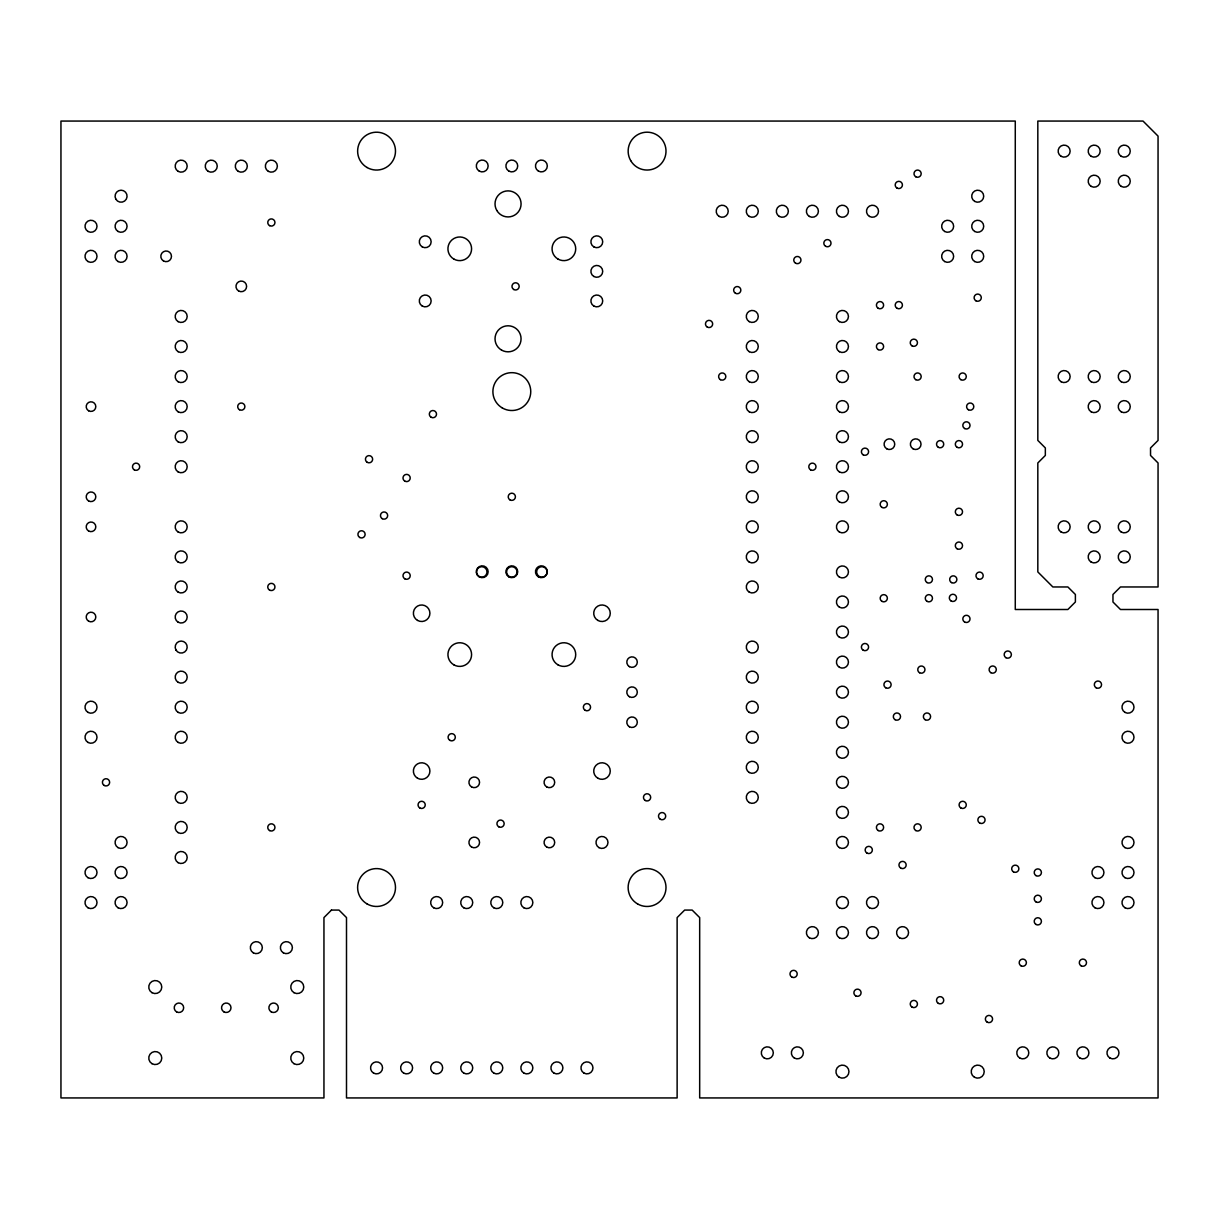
<?xml version="1.0" encoding="UTF-8"?>
<svg xmlns="http://www.w3.org/2000/svg" width="1219" height="1219" viewBox="0 0 1219 1219"><rect width="100%" height="100%" fill="white"/><g stroke="black" fill="none" stroke-linecap="round" stroke-linejoin="round"><path stroke-width="1.5" d="M331.461 910.075L323.949 917.587L323.949 1097.938L60.95 1097.938L60.95 121.062L1015.275 121.062L1015.275 609.5L1067.874 609.5L1075.387 601.988L1075.387 594.476L1067.874 586.964L1052.85 586.964L1037.826 571.924L1037.826 462.976L1045.338 455.449L1045.338 447.937L1037.826 440.425L1037.826 121.062L1143.026 121.062L1158.05 136.101L1158.05 440.425L1150.538 447.937L1150.538 455.449L1158.05 462.976L1158.05 586.964L1120.474 586.964L1112.962 594.476L1112.962 601.988L1120.474 609.5L1158.05 609.5L1158.05 1097.938L699.676 1097.938L699.676 917.587L692.163 910.075L684.651 910.075L677.124 917.587L677.124 1097.938L346.501 1097.938L346.501 917.587L338.989 910.075L331.461 910.075M637.598 903.934A18.94 18.94 0 0 0 666.001 887.539A18.94 18.94 0 0 0 637.598 871.128A18.94 18.94 0 0 0 637.598 903.934M367.087 903.934A18.94 18.94 0 0 0 395.489 887.539A18.94 18.94 0 0 0 367.087 871.128A18.94 18.94 0 0 0 367.087 903.934M367.087 167.521A18.94 18.94 0 0 0 395.489 151.126A18.94 18.94 0 0 0 367.087 134.73A18.94 18.94 0 0 0 367.087 167.521M630.68 160.588A18.94 18.94 0 0 0 663.471 160.588A18.94 18.94 0 0 0 647.076 132.185A18.94 18.94 0 0 0 630.68 160.588M502.35 407.984A18.94 18.94 0 0 0 530.753 391.589A18.94 18.94 0 0 0 502.35 375.193A18.94 18.94 0 0 0 502.35 407.984M791.801 977.074A3.611 3.611 0 0 0 797.211 973.935A3.611 3.611 0 0 0 791.801 970.812A3.611 3.611 0 0 0 791.801 977.074M269.551 590.087A3.611 3.611 0 0 0 274.961 586.964A3.611 3.611 0 0 0 269.551 583.825A3.611 3.611 0 0 0 269.551 590.087M269.551 225.622A3.611 3.611 0 0 0 274.961 222.498A3.611 3.611 0 0 0 269.551 219.374A3.611 3.611 0 0 0 269.551 225.622M1036.013 875.623A3.611 3.611 0 0 0 1041.422 872.499A3.611 3.611 0 0 0 1036.013 869.376A3.611 3.611 0 0 0 1036.013 875.623M900.75 868.111A3.611 3.611 0 0 0 906.174 864.987A3.611 3.611 0 0 0 900.75 861.863A3.611 3.611 0 0 0 900.75 868.111M825.613 246.299A3.611 3.611 0 0 0 831.023 243.175A3.611 3.611 0 0 0 825.613 240.052A3.611 3.611 0 0 0 825.613 246.299M863.189 650.199A3.611 3.611 0 0 0 868.598 647.076A3.611 3.611 0 0 0 863.189 643.952A3.611 3.611 0 0 0 863.189 650.199M938.325 447.312A3.611 3.611 0 0 0 943.735 444.188A3.611 3.611 0 0 0 938.325 441.065A3.611 3.611 0 0 0 938.325 447.312M863.189 454.824A3.611 3.611 0 0 0 868.598 451.7A3.611 3.611 0 0 0 863.189 448.577A3.611 3.611 0 0 0 863.189 454.824M964.625 622.025A3.611 3.611 0 0 0 970.034 618.902A3.611 3.611 0 0 0 964.625 615.763A3.611 3.611 0 0 0 964.625 622.025M1036.013 924.459A3.611 3.611 0 0 0 1041.422 921.335A3.611 3.611 0 0 0 1036.013 918.212A3.611 3.611 0 0 0 1036.013 924.459M498.739 826.787A3.611 3.611 0 0 0 504.163 823.648A3.611 3.611 0 0 0 498.739 820.524A3.611 3.611 0 0 0 498.739 826.787M1013.477 871.875A3.611 3.611 0 0 0 1018.886 868.751A3.611 3.611 0 0 0 1013.477 865.627A3.611 3.611 0 0 0 1013.477 871.875M645.262 800.487A3.611 3.611 0 0 0 650.687 797.363A3.611 3.611 0 0 0 645.262 794.239A3.611 3.611 0 0 0 645.262 800.487M404.799 481.124A3.611 3.611 0 0 0 410.224 477.985A3.611 3.611 0 0 0 404.799 474.861A3.611 3.611 0 0 0 404.799 481.124M404.799 578.812A3.611 3.611 0 0 0 410.224 575.673A3.611 3.611 0 0 0 404.799 572.549A3.611 3.611 0 0 0 404.799 578.812M1036.013 901.923A3.611 3.611 0 0 0 1041.422 898.799A3.611 3.611 0 0 0 1036.013 895.675A3.611 3.611 0 0 0 1036.013 901.923M510.014 499.912A3.611 3.611 0 0 0 515.424 496.788A3.611 3.611 0 0 0 510.014 493.665A3.611 3.611 0 0 0 510.014 499.912M660.302 819.275A3.611 3.611 0 0 0 665.711 816.151A3.611 3.611 0 0 0 660.302 813.027A3.611 3.611 0 0 0 660.302 819.275M367.239 462.336A3.611 3.611 0 0 0 372.648 459.213A3.611 3.611 0 0 0 367.239 456.089A3.611 3.611 0 0 0 367.239 462.336M239.488 409.736A3.611 3.611 0 0 0 244.897 406.613A3.611 3.611 0 0 0 239.488 403.489A3.611 3.611 0 0 0 239.488 409.736M938.325 1003.374A3.611 3.611 0 0 0 943.735 1000.25A3.611 3.611 0 0 0 938.325 997.127A3.611 3.611 0 0 0 938.325 1003.374M878.213 830.55A3.611 3.611 0 0 0 883.623 827.411A3.611 3.611 0 0 0 878.213 824.288A3.611 3.611 0 0 0 878.213 830.55M912.041 1007.123A3.611 3.611 0 0 0 917.45 1003.999A3.611 3.611 0 0 0 912.041 1000.875A3.611 3.611 0 0 0 912.041 1007.123M866.953 853.087A3.611 3.611 0 0 0 872.362 849.963A3.611 3.611 0 0 0 866.953 846.839A3.611 3.611 0 0 0 866.953 853.087M919.553 672.736A3.611 3.611 0 0 0 924.962 669.612A3.611 3.611 0 0 0 919.553 666.488A3.611 3.611 0 0 0 919.553 672.736M1096.125 687.775A3.611 3.611 0 0 0 1101.549 684.651A3.611 3.611 0 0 0 1096.125 681.512A3.611 3.611 0 0 0 1096.125 687.775M987.161 1022.147A3.611 3.611 0 0 0 992.586 1019.023A3.611 3.611 0 0 0 987.161 1015.899A3.611 3.611 0 0 0 987.161 1022.147M915.789 830.55A3.611 3.611 0 0 0 921.198 827.411A3.611 3.611 0 0 0 915.789 824.288A3.611 3.611 0 0 0 915.789 830.55M431.115 417.248A3.611 3.611 0 0 0 436.524 414.125A3.611 3.611 0 0 0 431.115 411.001A3.611 3.611 0 0 0 431.115 417.248M134.288 469.848A3.611 3.611 0 0 0 139.697 466.725A3.611 3.611 0 0 0 134.288 463.601A3.611 3.611 0 0 0 134.288 469.848M585.15 710.311A3.611 3.611 0 0 0 590.56 707.188A3.611 3.611 0 0 0 585.15 704.064A3.611 3.611 0 0 0 585.15 710.311M878.213 308.285A3.611 3.611 0 0 0 883.623 305.161A3.611 3.611 0 0 0 878.213 302.038A3.611 3.611 0 0 0 878.213 308.285M912.041 345.861A3.611 3.611 0 0 0 917.45 342.737A3.611 3.611 0 0 0 912.041 339.613A3.611 3.611 0 0 0 912.041 345.861M885.725 687.775A3.611 3.611 0 0 0 891.135 684.651A3.611 3.611 0 0 0 885.725 681.512A3.611 3.611 0 0 0 885.725 687.775M735.438 293.261A3.611 3.611 0 0 0 740.847 290.137A3.611 3.611 0 0 0 735.438 287.014A3.611 3.611 0 0 0 735.438 293.261M707.264 327.073A3.611 3.611 0 0 0 712.673 323.949A3.611 3.611 0 0 0 707.264 320.826A3.611 3.611 0 0 0 707.264 327.073M513.778 289.512A3.611 3.611 0 0 0 519.187 286.389A3.611 3.611 0 0 0 513.778 283.25A3.611 3.611 0 0 0 513.778 289.512M960.877 807.999A3.611 3.611 0 0 0 966.286 804.875A3.611 3.611 0 0 0 960.877 801.752A3.611 3.611 0 0 0 960.877 807.999M1020.989 965.798A3.611 3.611 0 0 0 1026.398 962.675A3.611 3.611 0 0 0 1020.989 959.551A3.611 3.611 0 0 0 1020.989 965.798M1081.101 965.798A3.611 3.611 0 0 0 1086.51 962.675A3.611 3.611 0 0 0 1081.101 959.551A3.611 3.611 0 0 0 1081.101 965.798M979.665 823.023A3.611 3.611 0 0 0 985.074 819.899A3.611 3.611 0 0 0 979.665 816.776A3.611 3.611 0 0 0 979.665 823.023M104.225 785.463A3.611 3.611 0 0 0 109.649 782.324A3.611 3.611 0 0 0 104.225 779.2A3.611 3.611 0 0 0 104.225 785.463M915.789 379.673A3.611 3.611 0 0 0 921.198 376.549A3.611 3.611 0 0 0 915.789 373.425A3.611 3.611 0 0 0 915.789 379.673M795.55 263.197A3.611 3.611 0 0 0 800.974 260.074A3.611 3.611 0 0 0 795.55 256.95A3.611 3.611 0 0 0 795.55 263.197M951.475 582.575A3.611 3.611 0 0 0 956.885 579.436A3.611 3.611 0 0 0 951.475 576.313A3.611 3.611 0 0 0 951.475 582.575M964.625 428.524A3.611 3.611 0 0 0 970.034 425.385A3.611 3.611 0 0 0 964.625 422.262A3.611 3.611 0 0 0 964.625 428.524M720.414 379.673A3.611 3.611 0 0 0 725.823 376.549A3.611 3.611 0 0 0 720.414 373.425A3.611 3.611 0 0 0 720.414 379.673M881.962 601.363A3.611 3.611 0 0 0 887.371 598.239A3.611 3.611 0 0 0 881.962 595.116A3.611 3.611 0 0 0 881.962 601.363M927.065 601.363A3.611 3.611 0 0 0 932.474 598.239A3.611 3.611 0 0 0 927.065 595.116A3.611 3.611 0 0 0 927.065 601.363M957.113 514.936A3.611 3.611 0 0 0 962.538 511.812A3.611 3.611 0 0 0 957.113 508.689A3.611 3.611 0 0 0 957.113 514.936M810.589 469.848A3.611 3.611 0 0 0 815.999 466.725A3.611 3.611 0 0 0 810.589 463.601A3.611 3.611 0 0 0 810.589 469.848M977.775 578.812A3.611 3.611 0 0 0 983.2 575.673A3.611 3.611 0 0 0 977.775 572.549A3.611 3.611 0 0 0 977.775 578.812M957.113 548.763A3.611 3.611 0 0 0 962.538 545.64A3.611 3.611 0 0 0 957.113 542.501A3.611 3.611 0 0 0 957.113 548.763M897.001 308.285A3.611 3.611 0 0 0 902.426 305.161A3.611 3.611 0 0 0 897.001 302.038A3.611 3.611 0 0 0 897.001 308.285M960.877 379.673A3.611 3.611 0 0 0 966.286 376.549A3.611 3.611 0 0 0 960.877 373.425A3.611 3.611 0 0 0 960.877 379.673M897.001 188.061A3.611 3.611 0 0 0 902.426 184.938A3.611 3.611 0 0 0 897.001 181.799A3.611 3.611 0 0 0 897.001 188.061M968.389 409.736A3.611 3.611 0 0 0 973.798 406.613A3.611 3.611 0 0 0 968.389 403.489A3.611 3.611 0 0 0 968.389 409.736M975.901 300.788A3.611 3.611 0 0 0 981.31 297.665A3.611 3.611 0 0 0 975.901 294.541A3.611 3.611 0 0 0 975.901 300.788M915.789 176.785A3.611 3.611 0 0 0 921.198 173.662A3.611 3.611 0 0 0 915.789 170.538A3.611 3.611 0 0 0 915.789 176.785M419.839 807.999A3.611 3.611 0 0 0 425.248 804.875A3.611 3.611 0 0 0 419.839 801.752A3.611 3.611 0 0 0 419.839 807.999M925.175 719.713A3.611 3.611 0 0 0 930.6 716.589A3.611 3.611 0 0 0 925.175 713.45A3.611 3.611 0 0 0 925.175 719.713M359.727 537.488A3.611 3.611 0 0 0 365.136 534.349A3.611 3.611 0 0 0 359.727 531.225A3.611 3.611 0 0 0 359.727 537.488M449.887 740.375A3.611 3.611 0 0 0 455.312 737.251A3.611 3.611 0 0 0 449.887 734.112A3.611 3.611 0 0 0 449.887 740.375M895.127 719.713A3.611 3.611 0 0 0 900.536 716.589A3.611 3.611 0 0 0 895.127 713.45A3.611 3.611 0 0 0 895.127 719.713M382.263 518.684A3.611 3.611 0 0 0 387.672 515.561A3.611 3.611 0 0 0 382.263 512.437A3.611 3.611 0 0 0 382.263 518.684M878.213 349.624A3.611 3.611 0 0 0 883.623 346.501A3.611 3.611 0 0 0 878.213 343.377A3.611 3.611 0 0 0 878.213 349.624M881.962 507.424A3.611 3.611 0 0 0 887.371 504.3A3.611 3.611 0 0 0 881.962 501.177A3.611 3.611 0 0 0 881.962 507.424M927.065 582.575A3.611 3.611 0 0 0 932.474 579.436A3.611 3.611 0 0 0 927.065 576.313A3.611 3.611 0 0 0 927.065 582.575M957.113 447.312A3.611 3.611 0 0 0 962.538 444.188A3.611 3.611 0 0 0 957.113 441.065A3.611 3.611 0 0 0 957.113 447.312M1005.965 657.711A3.611 3.611 0 0 0 1011.374 654.588A3.611 3.611 0 0 0 1005.965 651.464A3.611 3.611 0 0 0 1005.965 657.711M951.125 600.997A3.611 3.611 0 0 0 956.534 597.874A3.611 3.611 0 0 0 951.125 594.735A3.611 3.611 0 0 0 951.125 600.997M990.895 672.705A3.611 3.611 0 0 0 996.304 669.581A3.611 3.611 0 0 0 990.895 666.458A3.611 3.611 0 0 0 990.895 672.705M269.551 830.55A3.611 3.611 0 0 0 274.961 827.411A3.611 3.611 0 0 0 269.551 824.288A3.611 3.611 0 0 0 269.551 830.55M855.677 995.862A3.611 3.611 0 0 0 861.086 992.738A3.611 3.611 0 0 0 855.677 989.615A3.611 3.611 0 0 0 855.677 995.862M238.634 290.991A5.318 5.318 0 0 0 246.619 286.389A5.318 5.318 0 0 0 238.634 281.772A5.318 5.318 0 0 0 238.634 290.991M163.483 260.942A5.318 5.318 0 0 0 171.483 256.325A5.318 5.318 0 0 0 163.483 251.708A5.318 5.318 0 0 0 163.483 260.942M1049.849 1058.062A6.019 6.019 0 0 0 1058.854 1052.85A6.019 6.019 0 0 0 1049.849 1047.639A6.019 6.019 0 0 0 1049.849 1058.062M1019.785 1058.062A6.019 6.019 0 0 0 1028.806 1052.85A6.019 6.019 0 0 0 1019.785 1047.639A6.019 6.019 0 0 0 1019.785 1058.062M1109.96 1058.062A6.019 6.019 0 0 0 1118.981 1052.85A6.019 6.019 0 0 0 1109.96 1047.639A6.019 6.019 0 0 0 1109.96 1058.062M1079.897 1058.062A6.019 6.019 0 0 0 1088.917 1052.85A6.019 6.019 0 0 0 1079.897 1047.639A6.019 6.019 0 0 0 1079.897 1058.062M238.284 171.361A6.019 6.019 0 0 0 247.305 166.15A6.019 6.019 0 0 0 238.284 160.938A6.019 6.019 0 0 0 238.284 171.361M268.348 171.361A6.019 6.019 0 0 0 277.368 166.15A6.019 6.019 0 0 0 268.348 160.938A6.019 6.019 0 0 0 268.348 171.361M178.172 171.361A6.019 6.019 0 0 0 187.193 166.15A6.019 6.019 0 0 0 178.172 160.938A6.019 6.019 0 0 0 178.172 171.361M208.236 171.361A6.019 6.019 0 0 0 217.256 166.15A6.019 6.019 0 0 0 208.236 160.938A6.019 6.019 0 0 0 208.236 171.361M794.361 1058.062A6.019 6.019 0 0 0 803.367 1052.85A6.019 6.019 0 0 0 794.361 1047.639A6.019 6.019 0 0 0 794.361 1058.062M764.298 1058.062A6.019 6.019 0 0 0 773.318 1052.85A6.019 6.019 0 0 0 764.298 1047.639A6.019 6.019 0 0 0 764.298 1058.062M546.721 847.053A5.318 5.318 0 0 0 554.706 842.451A5.318 5.318 0 0 0 546.721 837.834A5.318 5.318 0 0 0 546.721 847.053M471.585 847.053A5.318 5.318 0 0 0 479.57 842.451A5.318 5.318 0 0 0 471.585 837.834A5.318 5.318 0 0 0 471.585 847.053M546.721 786.941A5.318 5.318 0 0 0 554.706 782.324A5.318 5.318 0 0 0 546.721 777.722A5.318 5.318 0 0 0 546.721 786.941M471.585 786.941A5.318 5.318 0 0 0 479.57 782.324A5.318 5.318 0 0 0 471.585 777.722A5.318 5.318 0 0 0 471.585 786.941M597.843 778.21A8.274 8.274 0 0 0 610.262 771.048A8.274 8.274 0 0 0 597.843 763.886A8.274 8.274 0 0 0 597.843 778.21M597.843 620.41A8.274 8.274 0 0 0 610.262 613.248A8.274 8.274 0 0 0 597.843 606.087A8.274 8.274 0 0 0 597.843 620.41M417.507 620.41A8.274 8.274 0 0 0 429.911 613.248A8.274 8.274 0 0 0 417.507 606.087A8.274 8.274 0 0 0 417.507 620.41M417.507 778.21A8.274 8.274 0 0 0 429.911 771.048A8.274 8.274 0 0 0 417.507 763.886A8.274 8.274 0 0 0 417.507 778.21M629.415 726.783A5.272 5.272 0 0 0 637.308 722.212A5.272 5.272 0 0 0 629.415 717.656A5.272 5.272 0 0 0 629.415 726.783M629.415 696.719A5.272 5.272 0 0 0 637.308 692.163A5.272 5.272 0 0 0 629.415 687.592A5.272 5.272 0 0 0 629.415 696.719M629.415 666.656A5.272 5.272 0 0 0 637.308 662.1A5.272 5.272 0 0 0 629.415 657.544A5.272 5.272 0 0 0 629.415 666.656M839.434 907.774A6.019 6.019 0 0 0 848.454 902.563A6.019 6.019 0 0 0 839.434 897.352A6.019 6.019 0 0 0 839.434 907.774M869.497 907.774A6.019 6.019 0 0 0 878.518 902.563A6.019 6.019 0 0 0 869.497 897.352A6.019 6.019 0 0 0 869.497 907.774M944.649 231.473A6.019 6.019 0 0 0 953.654 226.262A6.019 6.019 0 0 0 944.649 221.066A6.019 6.019 0 0 0 944.649 231.473M944.649 261.536A6.019 6.019 0 0 0 953.654 256.325A6.019 6.019 0 0 0 944.649 251.114A6.019 6.019 0 0 0 944.649 261.536M974.697 261.536A6.019 6.019 0 0 0 983.718 256.325A6.019 6.019 0 0 0 974.697 251.114A6.019 6.019 0 0 0 974.697 261.536M974.697 231.473A6.019 6.019 0 0 0 983.718 226.262A6.019 6.019 0 0 0 974.697 221.066A6.019 6.019 0 0 0 974.697 231.473M974.697 201.409A6.019 6.019 0 0 0 983.718 196.213A6.019 6.019 0 0 0 974.697 191.002A6.019 6.019 0 0 0 974.697 201.409M87.997 231.473A6.019 6.019 0 0 0 97.017 226.262A6.019 6.019 0 0 0 87.997 221.066A6.019 6.019 0 0 0 87.997 231.473M87.997 261.536A6.019 6.019 0 0 0 97.017 256.325A6.019 6.019 0 0 0 87.997 251.114A6.019 6.019 0 0 0 87.997 261.536M118.06 261.536A6.019 6.019 0 0 0 127.081 256.325A6.019 6.019 0 0 0 118.06 251.114A6.019 6.019 0 0 0 118.06 261.536M118.06 231.473A6.019 6.019 0 0 0 127.081 226.262A6.019 6.019 0 0 0 118.06 221.066A6.019 6.019 0 0 0 118.06 231.473M115.866 199.215A6.019 6.019 0 0 0 126.273 199.215A6.019 6.019 0 0 0 121.062 190.194A6.019 6.019 0 0 0 115.866 199.215M749.274 321.648A6.019 6.019 0 0 0 758.279 316.437A6.019 6.019 0 0 0 749.274 311.226A6.019 6.019 0 0 0 749.274 321.648M749.274 351.697A6.019 6.019 0 0 0 758.279 346.501A6.019 6.019 0 0 0 749.274 341.29A6.019 6.019 0 0 0 749.274 351.697M1094.936 877.71A6.019 6.019 0 0 0 1103.942 872.499A6.019 6.019 0 0 0 1094.936 867.303A6.019 6.019 0 0 0 1094.936 877.71M1094.936 907.774A6.019 6.019 0 0 0 1103.942 902.563A6.019 6.019 0 0 0 1094.936 897.352A6.019 6.019 0 0 0 1094.936 907.774M1124.985 907.774A6.019 6.019 0 0 0 1134.005 902.563A6.019 6.019 0 0 0 1124.985 897.352A6.019 6.019 0 0 0 1124.985 907.774M1124.985 877.71A6.019 6.019 0 0 0 1134.005 872.499A6.019 6.019 0 0 0 1124.985 867.303A6.019 6.019 0 0 0 1124.985 877.71M1124.985 847.647A6.019 6.019 0 0 0 1134.005 842.451A6.019 6.019 0 0 0 1124.985 837.24A6.019 6.019 0 0 0 1124.985 847.647M87.997 877.71A6.019 6.019 0 0 0 97.017 872.499A6.019 6.019 0 0 0 87.997 867.303A6.019 6.019 0 0 0 87.997 877.71M87.997 907.774A6.019 6.019 0 0 0 97.017 902.563A6.019 6.019 0 0 0 87.997 897.352A6.019 6.019 0 0 0 87.997 907.774M118.06 907.774A6.019 6.019 0 0 0 127.081 902.563A6.019 6.019 0 0 0 118.06 897.352A6.019 6.019 0 0 0 118.06 907.774M118.06 877.71A6.019 6.019 0 0 0 127.081 872.499A6.019 6.019 0 0 0 118.06 867.303A6.019 6.019 0 0 0 118.06 877.71M118.06 847.647A6.019 6.019 0 0 0 127.081 842.451A6.019 6.019 0 0 0 118.06 837.24A6.019 6.019 0 0 0 118.06 847.647M598.986 847.647A6.019 6.019 0 0 0 607.991 842.451A6.019 6.019 0 0 0 598.986 837.24A6.019 6.019 0 0 0 598.986 847.647M1091.173 562.111A6.019 6.019 0 0 0 1100.178 556.9A6.019 6.019 0 0 0 1091.173 551.689A6.019 6.019 0 0 0 1091.173 562.111M1121.236 562.111A6.019 6.019 0 0 0 1130.257 556.9A6.019 6.019 0 0 0 1121.236 551.689A6.019 6.019 0 0 0 1121.236 562.111M1121.236 532.048A6.019 6.019 0 0 0 1130.257 526.837A6.019 6.019 0 0 0 1121.236 521.641A6.019 6.019 0 0 0 1121.236 532.048M1091.173 532.048A6.019 6.019 0 0 0 1100.178 526.837A6.019 6.019 0 0 0 1091.173 521.641A6.019 6.019 0 0 0 1091.173 532.048M1061.124 532.048A6.019 6.019 0 0 0 1070.145 526.837A6.019 6.019 0 0 0 1061.124 521.641A6.019 6.019 0 0 0 1061.124 532.048M1091.173 411.824A6.019 6.019 0 0 0 1100.178 406.613A6.019 6.019 0 0 0 1091.173 401.401A6.019 6.019 0 0 0 1091.173 411.824M1121.236 411.824A6.019 6.019 0 0 0 1130.257 406.613A6.019 6.019 0 0 0 1121.236 401.401A6.019 6.019 0 0 0 1121.236 411.824M1121.236 381.76A6.019 6.019 0 0 0 1130.257 376.549A6.019 6.019 0 0 0 1121.236 371.353A6.019 6.019 0 0 0 1121.236 381.76M1091.173 381.76A6.019 6.019 0 0 0 1100.178 376.549A6.019 6.019 0 0 0 1091.173 371.353A6.019 6.019 0 0 0 1091.173 381.76M1061.124 381.76A6.019 6.019 0 0 0 1070.145 376.549A6.019 6.019 0 0 0 1061.124 371.353A6.019 6.019 0 0 0 1061.124 381.76M1091.173 186.385A6.019 6.019 0 0 0 1100.178 181.174A6.019 6.019 0 0 0 1091.173 175.978A6.019 6.019 0 0 0 1091.173 186.385M1121.236 186.385A6.019 6.019 0 0 0 1130.257 181.174A6.019 6.019 0 0 0 1121.236 175.978A6.019 6.019 0 0 0 1121.236 186.385M1121.236 156.322A6.019 6.019 0 0 0 1130.257 151.126A6.019 6.019 0 0 0 1121.236 145.914A6.019 6.019 0 0 0 1121.236 156.322M1091.173 156.322A6.019 6.019 0 0 0 1100.178 151.126A6.019 6.019 0 0 0 1091.173 145.914A6.019 6.019 0 0 0 1091.173 156.322M1061.124 156.322A6.019 6.019 0 0 0 1070.145 151.126A6.019 6.019 0 0 0 1061.124 145.914A6.019 6.019 0 0 0 1061.124 156.322M583.947 1073.086A6.019 6.019 0 0 0 592.967 1067.874A6.019 6.019 0 0 0 583.947 1062.678A6.019 6.019 0 0 0 583.947 1073.086M553.898 1073.086A6.019 6.019 0 0 0 562.904 1067.874A6.019 6.019 0 0 0 553.898 1062.678A6.019 6.019 0 0 0 553.898 1073.086M523.835 1073.086A6.019 6.019 0 0 0 532.855 1067.874A6.019 6.019 0 0 0 523.835 1062.678A6.019 6.019 0 0 0 523.835 1073.086M493.771 1073.086A6.019 6.019 0 0 0 502.792 1067.874A6.019 6.019 0 0 0 493.771 1062.678A6.019 6.019 0 0 0 493.771 1073.086M463.723 1073.086A6.019 6.019 0 0 0 472.743 1067.874A6.019 6.019 0 0 0 463.723 1062.678A6.019 6.019 0 0 0 463.723 1073.086M433.659 1073.086A6.019 6.019 0 0 0 442.68 1067.874A6.019 6.019 0 0 0 433.659 1062.678A6.019 6.019 0 0 0 433.659 1073.086M403.611 1073.086A6.019 6.019 0 0 0 412.616 1067.874A6.019 6.019 0 0 0 403.611 1062.678A6.019 6.019 0 0 0 403.611 1073.086M373.547 1073.086A6.019 6.019 0 0 0 382.568 1067.874A6.019 6.019 0 0 0 373.547 1062.678A6.019 6.019 0 0 0 373.547 1073.086M749.274 802.559A6.019 6.019 0 0 0 758.279 797.363A6.019 6.019 0 0 0 749.274 792.152A6.019 6.019 0 0 0 749.274 802.559M749.274 772.511A6.019 6.019 0 0 0 758.279 767.3A6.019 6.019 0 0 0 749.274 762.088A6.019 6.019 0 0 0 749.274 772.511M749.274 742.447A6.019 6.019 0 0 0 758.279 737.251A6.019 6.019 0 0 0 749.274 732.04A6.019 6.019 0 0 0 749.274 742.447M749.274 712.399A6.019 6.019 0 0 0 758.279 707.188A6.019 6.019 0 0 0 749.274 701.976A6.019 6.019 0 0 0 749.274 712.399M749.274 682.335A6.019 6.019 0 0 0 758.279 677.124A6.019 6.019 0 0 0 749.274 671.928A6.019 6.019 0 0 0 749.274 682.335M749.274 652.272A6.019 6.019 0 0 0 758.279 647.076A6.019 6.019 0 0 0 749.274 641.864A6.019 6.019 0 0 0 749.274 652.272M749.274 592.16A6.019 6.019 0 0 0 758.279 586.964A6.019 6.019 0 0 0 749.274 581.753A6.019 6.019 0 0 0 749.274 592.16M749.274 562.111A6.019 6.019 0 0 0 758.279 556.9A6.019 6.019 0 0 0 749.274 551.689A6.019 6.019 0 0 0 749.274 562.111M749.274 532.048A6.019 6.019 0 0 0 758.279 526.837A6.019 6.019 0 0 0 749.274 521.641A6.019 6.019 0 0 0 749.274 532.048M749.274 501.984A6.019 6.019 0 0 0 758.279 496.788A6.019 6.019 0 0 0 749.274 491.577A6.019 6.019 0 0 0 749.274 501.984M749.274 471.936A6.019 6.019 0 0 0 758.279 466.725A6.019 6.019 0 0 0 749.274 461.513A6.019 6.019 0 0 0 749.274 471.936M749.274 441.872A6.019 6.019 0 0 0 758.279 436.676A6.019 6.019 0 0 0 749.274 431.465A6.019 6.019 0 0 0 749.274 441.872M749.274 411.824A6.019 6.019 0 0 0 758.279 406.613A6.019 6.019 0 0 0 749.274 401.401A6.019 6.019 0 0 0 749.274 411.824M749.274 381.76A6.019 6.019 0 0 0 758.279 376.549A6.019 6.019 0 0 0 749.274 371.353A6.019 6.019 0 0 0 749.274 381.76M1124.985 742.447A6.019 6.019 0 0 0 1134.005 737.251A6.019 6.019 0 0 0 1124.985 732.04A6.019 6.019 0 0 0 1124.985 742.447M1124.985 712.399A6.019 6.019 0 0 0 1134.005 707.188A6.019 6.019 0 0 0 1124.985 701.976A6.019 6.019 0 0 0 1124.985 712.399M87.997 742.447A6.019 6.019 0 0 0 97.017 737.251A6.019 6.019 0 0 0 87.997 732.04A6.019 6.019 0 0 0 87.997 742.447M87.997 712.399A6.019 6.019 0 0 0 97.017 707.188A6.019 6.019 0 0 0 87.997 701.976A6.019 6.019 0 0 0 87.997 712.399M523.835 907.774A6.019 6.019 0 0 0 532.855 902.563A6.019 6.019 0 0 0 523.835 897.352A6.019 6.019 0 0 0 523.835 907.774M493.771 907.774A6.019 6.019 0 0 0 502.792 902.563A6.019 6.019 0 0 0 493.771 897.352A6.019 6.019 0 0 0 493.771 907.774M463.723 907.774A6.019 6.019 0 0 0 472.743 902.563A6.019 6.019 0 0 0 463.723 897.352A6.019 6.019 0 0 0 463.723 907.774M433.659 907.774A6.019 6.019 0 0 0 442.68 902.563A6.019 6.019 0 0 0 433.659 897.352A6.019 6.019 0 0 0 433.659 907.774M719.21 216.449A6.019 6.019 0 0 0 728.231 211.237A6.019 6.019 0 0 0 719.21 206.026A6.019 6.019 0 0 0 719.21 216.449M749.274 216.449A6.019 6.019 0 0 0 758.279 211.237A6.019 6.019 0 0 0 749.274 206.026A6.019 6.019 0 0 0 749.274 216.449M779.322 216.449A6.019 6.019 0 0 0 788.343 211.237A6.019 6.019 0 0 0 779.322 206.026A6.019 6.019 0 0 0 779.322 216.449M809.386 216.449A6.019 6.019 0 0 0 818.406 211.237A6.019 6.019 0 0 0 809.386 206.026A6.019 6.019 0 0 0 809.386 216.449M839.434 216.449A6.019 6.019 0 0 0 848.454 211.237A6.019 6.019 0 0 0 839.434 206.026A6.019 6.019 0 0 0 839.434 216.449M869.497 216.449A6.019 6.019 0 0 0 878.518 211.237A6.019 6.019 0 0 0 869.497 206.026A6.019 6.019 0 0 0 869.497 216.449M283.372 952.847A6.019 6.019 0 0 0 292.392 947.651A6.019 6.019 0 0 0 283.372 942.439A6.019 6.019 0 0 0 283.372 952.847M253.323 952.847A6.019 6.019 0 0 0 262.329 947.651A6.019 6.019 0 0 0 253.323 942.439A6.019 6.019 0 0 0 253.323 952.847M809.386 937.822A6.019 6.019 0 0 0 818.406 932.611A6.019 6.019 0 0 0 809.386 927.415A6.019 6.019 0 0 0 809.386 937.822M839.434 937.822A6.019 6.019 0 0 0 848.454 932.611A6.019 6.019 0 0 0 839.434 927.415A6.019 6.019 0 0 0 839.434 937.822M869.497 937.822A6.019 6.019 0 0 0 878.518 932.611A6.019 6.019 0 0 0 869.497 927.415A6.019 6.019 0 0 0 869.497 937.822M899.561 937.822A6.019 6.019 0 0 0 908.566 932.611A6.019 6.019 0 0 0 899.561 927.415A6.019 6.019 0 0 0 899.561 937.822M886.746 448.79A5.318 5.318 0 0 0 894.746 444.188A5.318 5.318 0 0 0 886.746 439.571A5.318 5.318 0 0 0 886.746 448.79M913.046 448.79A5.318 5.318 0 0 0 921.031 444.188A5.318 5.318 0 0 0 913.046 439.571A5.318 5.318 0 0 0 913.046 448.79M538.432 576.877A5.912 5.912 0 0 0 547.316 571.757A5.912 5.912 0 0 0 538.432 566.622A5.912 5.912 0 0 0 538.432 576.877M508.856 576.877A5.912 5.912 0 0 0 517.725 571.757A5.912 5.912 0 0 0 508.856 566.622A5.912 5.912 0 0 0 508.856 576.877M479.265 576.877A5.912 5.912 0 0 0 488.149 571.757A5.912 5.912 0 0 0 479.265 566.622A5.912 5.912 0 0 0 479.265 576.877M557.967 664.827A11.84 11.84 0 0 0 575.718 654.588A11.84 11.84 0 0 0 557.967 644.333A11.84 11.84 0 0 0 557.967 664.827M453.834 664.827A11.84 11.84 0 0 0 471.585 654.588A11.84 11.84 0 0 0 453.834 644.333A11.84 11.84 0 0 0 453.834 664.827M538.432 171.102A5.912 5.912 0 0 0 547.316 165.967A5.912 5.912 0 0 0 538.432 160.847A5.912 5.912 0 0 0 538.432 171.102M508.856 171.102A5.912 5.912 0 0 0 517.725 165.967A5.912 5.912 0 0 0 508.856 160.847A5.912 5.912 0 0 0 508.856 171.102M479.265 171.102A5.912 5.912 0 0 0 488.149 165.967A5.912 5.912 0 0 0 479.265 160.847A5.912 5.912 0 0 0 479.265 171.102M557.967 259.053A11.84 11.84 0 0 0 575.718 248.813A11.84 11.84 0 0 0 557.967 238.558A11.84 11.84 0 0 0 557.967 259.053M453.834 259.053A11.84 11.84 0 0 0 471.585 248.813A11.84 11.84 0 0 0 453.834 238.558A11.84 11.84 0 0 0 453.834 259.053M88.606 500.948A4.8 4.8 0 0 0 95.813 496.788A4.8 4.8 0 0 0 88.606 492.628A4.8 4.8 0 0 0 88.606 500.948M88.606 410.773A4.8 4.8 0 0 0 95.813 406.613A4.8 4.8 0 0 0 88.606 402.453A4.8 4.8 0 0 0 88.606 410.773M88.606 621.172A4.8 4.8 0 0 0 95.813 617.012A4.8 4.8 0 0 0 88.606 612.852A4.8 4.8 0 0 0 88.606 621.172M88.606 530.996A4.8 4.8 0 0 0 95.813 526.837A4.8 4.8 0 0 0 88.606 522.677A4.8 4.8 0 0 0 88.606 530.996M593.851 306.06A5.912 5.912 0 0 0 602.719 300.941A5.912 5.912 0 0 0 593.851 295.806A5.912 5.912 0 0 0 593.851 306.06M593.851 246.893A5.912 5.912 0 0 0 602.719 241.773A5.912 5.912 0 0 0 593.851 236.638A5.912 5.912 0 0 0 593.851 246.893M593.851 276.484A5.912 5.912 0 0 0 602.719 271.349A5.912 5.912 0 0 0 593.851 266.23A5.912 5.912 0 0 0 593.851 276.484M422.262 306.06A5.912 5.912 0 0 0 431.145 300.941A5.912 5.912 0 0 0 422.262 295.806A5.912 5.912 0 0 0 422.262 306.06M422.262 246.893A5.912 5.912 0 0 0 431.145 241.773A5.912 5.912 0 0 0 422.262 236.638A5.912 5.912 0 0 0 422.262 246.893M501.542 350.082A13.013 13.013 0 0 0 521.062 338.806A13.013 13.013 0 0 0 501.542 327.53A13.013 13.013 0 0 0 501.542 350.082M496.773 210.415A13.013 13.013 0 0 0 519.324 210.415A13.013 13.013 0 0 0 508.049 190.88A13.013 13.013 0 0 0 496.773 210.415M176.572 1011.861A4.739 4.739 0 0 0 183.673 1007.763A4.739 4.739 0 0 0 176.572 1003.664A4.739 4.739 0 0 0 176.572 1011.861M223.9 1011.861A4.739 4.739 0 0 0 231 1007.763A4.739 4.739 0 0 0 223.9 1003.664A4.739 4.739 0 0 0 223.9 1011.861M271.227 1011.861A4.739 4.739 0 0 0 278.328 1007.763A4.739 4.739 0 0 0 271.227 1003.664A4.739 4.739 0 0 0 271.227 1011.861M294.008 992.693A6.506 6.506 0 0 0 303.775 987.055A6.506 6.506 0 0 0 294.008 981.417A6.506 6.506 0 0 0 294.008 992.693M152.009 992.693A6.506 6.506 0 0 0 161.777 987.055A6.506 6.506 0 0 0 152.009 981.417A6.506 6.506 0 0 0 152.009 992.693M152.009 1063.699A6.506 6.506 0 0 0 161.777 1058.062A6.506 6.506 0 0 0 152.009 1052.424A6.506 6.506 0 0 0 152.009 1063.699M294.008 1063.699A6.506 6.506 0 0 0 303.775 1058.062A6.506 6.506 0 0 0 294.008 1052.424A6.506 6.506 0 0 0 294.008 1063.699M175.978 650.077A6.019 6.019 0 0 0 186.385 650.077A6.019 6.019 0 0 0 181.174 641.057A6.019 6.019 0 0 0 175.978 650.077M178.172 622.223A6.019 6.019 0 0 0 187.193 617.012A6.019 6.019 0 0 0 178.172 611.801A6.019 6.019 0 0 0 178.172 622.223M178.172 802.559A6.019 6.019 0 0 0 187.193 797.363A6.019 6.019 0 0 0 178.172 792.152A6.019 6.019 0 0 0 178.172 802.559M178.172 471.936A6.019 6.019 0 0 0 187.193 466.725A6.019 6.019 0 0 0 178.172 461.513A6.019 6.019 0 0 0 178.172 471.936M178.172 441.872A6.019 6.019 0 0 0 187.193 436.676A6.019 6.019 0 0 0 178.172 431.465A6.019 6.019 0 0 0 178.172 441.872M178.172 411.824A6.019 6.019 0 0 0 187.193 406.613A6.019 6.019 0 0 0 178.172 401.401A6.019 6.019 0 0 0 178.172 411.824M178.172 381.76A6.019 6.019 0 0 0 187.193 376.549A6.019 6.019 0 0 0 178.172 371.353A6.019 6.019 0 0 0 178.172 381.76M178.172 351.697A6.019 6.019 0 0 0 187.193 346.501A6.019 6.019 0 0 0 178.172 341.29A6.019 6.019 0 0 0 178.172 351.697M178.172 321.648A6.019 6.019 0 0 0 187.193 316.437A6.019 6.019 0 0 0 178.172 311.226A6.019 6.019 0 0 0 178.172 321.648M839.434 787.535A6.019 6.019 0 0 0 848.454 782.324A6.019 6.019 0 0 0 839.434 777.128A6.019 6.019 0 0 0 839.434 787.535M178.172 862.686A6.019 6.019 0 0 0 187.193 857.475A6.019 6.019 0 0 0 178.172 852.264A6.019 6.019 0 0 0 178.172 862.686M839.434 381.76A6.019 6.019 0 0 0 848.454 376.549A6.019 6.019 0 0 0 839.434 371.353A6.019 6.019 0 0 0 839.434 381.76M839.434 411.824A6.019 6.019 0 0 0 848.454 406.613A6.019 6.019 0 0 0 839.434 401.401A6.019 6.019 0 0 0 839.434 411.824M839.434 441.872A6.019 6.019 0 0 0 848.454 436.676A6.019 6.019 0 0 0 839.434 431.465A6.019 6.019 0 0 0 839.434 441.872M839.434 471.936A6.019 6.019 0 0 0 848.454 466.725A6.019 6.019 0 0 0 839.434 461.513A6.019 6.019 0 0 0 839.434 471.936M839.434 501.984A6.019 6.019 0 0 0 848.454 496.788A6.019 6.019 0 0 0 839.434 491.577A6.019 6.019 0 0 0 839.434 501.984M839.434 532.048A6.019 6.019 0 0 0 848.454 526.837A6.019 6.019 0 0 0 839.434 521.641A6.019 6.019 0 0 0 839.434 532.048M839.434 577.136A6.019 6.019 0 0 0 848.454 571.924A6.019 6.019 0 0 0 839.434 566.728A6.019 6.019 0 0 0 839.434 577.136M839.434 607.199A6.019 6.019 0 0 0 848.454 601.988A6.019 6.019 0 0 0 839.434 596.777A6.019 6.019 0 0 0 839.434 607.199M839.434 637.247A6.019 6.019 0 0 0 848.454 632.036A6.019 6.019 0 0 0 839.434 626.84A6.019 6.019 0 0 0 839.434 637.247M839.434 667.311A6.019 6.019 0 0 0 848.454 662.1A6.019 6.019 0 0 0 839.434 656.889A6.019 6.019 0 0 0 839.434 667.311M839.434 697.359A6.019 6.019 0 0 0 848.454 692.163A6.019 6.019 0 0 0 839.434 686.952A6.019 6.019 0 0 0 839.434 697.359M839.434 727.423A6.019 6.019 0 0 0 848.454 722.212A6.019 6.019 0 0 0 839.434 717.016A6.019 6.019 0 0 0 839.434 727.423M178.172 592.16A6.019 6.019 0 0 0 187.193 586.964A6.019 6.019 0 0 0 178.172 581.753A6.019 6.019 0 0 0 178.172 592.16M178.172 562.111A6.019 6.019 0 0 0 187.193 556.9A6.019 6.019 0 0 0 178.172 551.689A6.019 6.019 0 0 0 178.172 562.111M839.434 757.487A6.019 6.019 0 0 0 848.454 752.275A6.019 6.019 0 0 0 839.434 747.064A6.019 6.019 0 0 0 839.434 757.487M178.172 712.399A6.019 6.019 0 0 0 187.193 707.188A6.019 6.019 0 0 0 178.172 701.976A6.019 6.019 0 0 0 178.172 712.399M178.172 742.447A6.019 6.019 0 0 0 187.193 737.251A6.019 6.019 0 0 0 178.172 732.04A6.019 6.019 0 0 0 178.172 742.447M178.172 682.335A6.019 6.019 0 0 0 187.193 677.124A6.019 6.019 0 0 0 178.172 671.928A6.019 6.019 0 0 0 178.172 682.335M839.434 321.648A6.019 6.019 0 0 0 848.454 316.437A6.019 6.019 0 0 0 839.434 311.226A6.019 6.019 0 0 0 839.434 321.648M839.434 847.647A6.019 6.019 0 0 0 848.454 842.451A6.019 6.019 0 0 0 839.434 837.24A6.019 6.019 0 0 0 839.434 847.647M839.434 817.599A6.019 6.019 0 0 0 848.454 812.387A6.019 6.019 0 0 0 839.434 807.176A6.019 6.019 0 0 0 839.434 817.599M839.434 351.697A6.019 6.019 0 0 0 848.454 346.501A6.019 6.019 0 0 0 839.434 341.29A6.019 6.019 0 0 0 839.434 351.697M178.172 832.623A6.019 6.019 0 0 0 187.193 827.411A6.019 6.019 0 0 0 178.172 822.216A6.019 6.019 0 0 0 178.172 832.623M178.172 532.048A6.019 6.019 0 0 0 187.193 526.837A6.019 6.019 0 0 0 178.172 521.641A6.019 6.019 0 0 0 178.172 532.048M839.19 1077.261A6.506 6.506 0 0 0 848.957 1071.623A6.506 6.506 0 0 0 839.19 1065.985A6.506 6.506 0 0 0 839.19 1077.261M974.453 1077.261A6.506 6.506 0 0 0 984.221 1071.623A6.506 6.506 0 0 0 974.453 1065.985A6.506 6.506 0 0 0 974.453 1077.261M537.305 574.56A5.272 5.272 0 0 0 546.432 574.56A5.272 5.272 0 0 0 541.876 566.667A5.272 5.272 0 0 0 537.305 574.56M507.256 574.56A5.272 5.272 0 0 0 516.368 574.56A5.272 5.272 0 0 0 511.812 566.667A5.272 5.272 0 0 0 507.256 574.56M477.193 574.56A5.272 5.272 0 0 0 486.32 574.56A5.272 5.272 0 0 0 481.749 566.667A5.272 5.272 0 0 0 477.193 574.56"/></g></svg>
